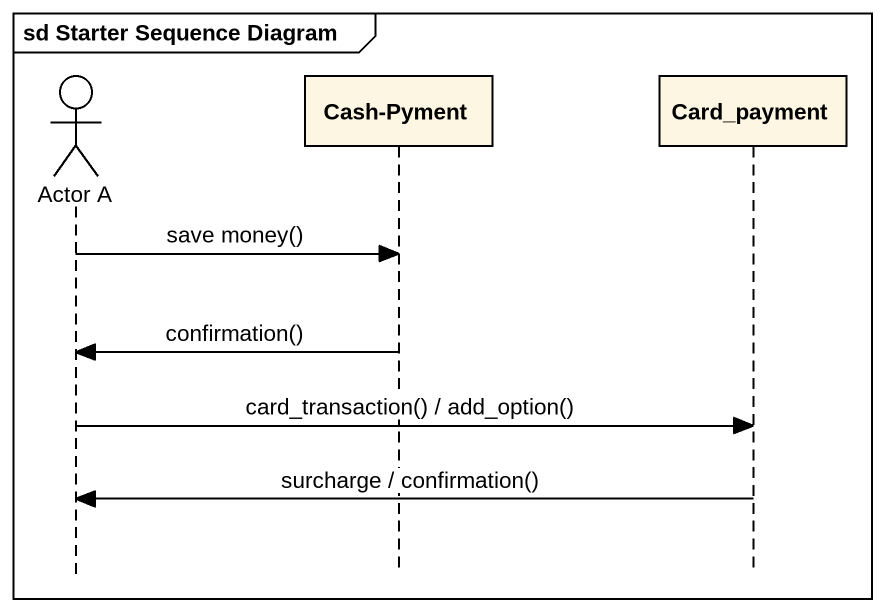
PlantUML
@startuml
mainframe sd Starter Sequence Diagram
hide footbox
actor "Actor A" as Actor_A
participant "Cash-Pyment" as Cash_Pyment
participant Card_payment

Actor_A -> Cash_Pyment : save money()
Cash_Pyment -> Actor_A : confirmation()
Actor_A -> Card_payment : card_transaction() / add_option()
Card_payment -> Actor_A : surcharge / confirmation()
@enduml
